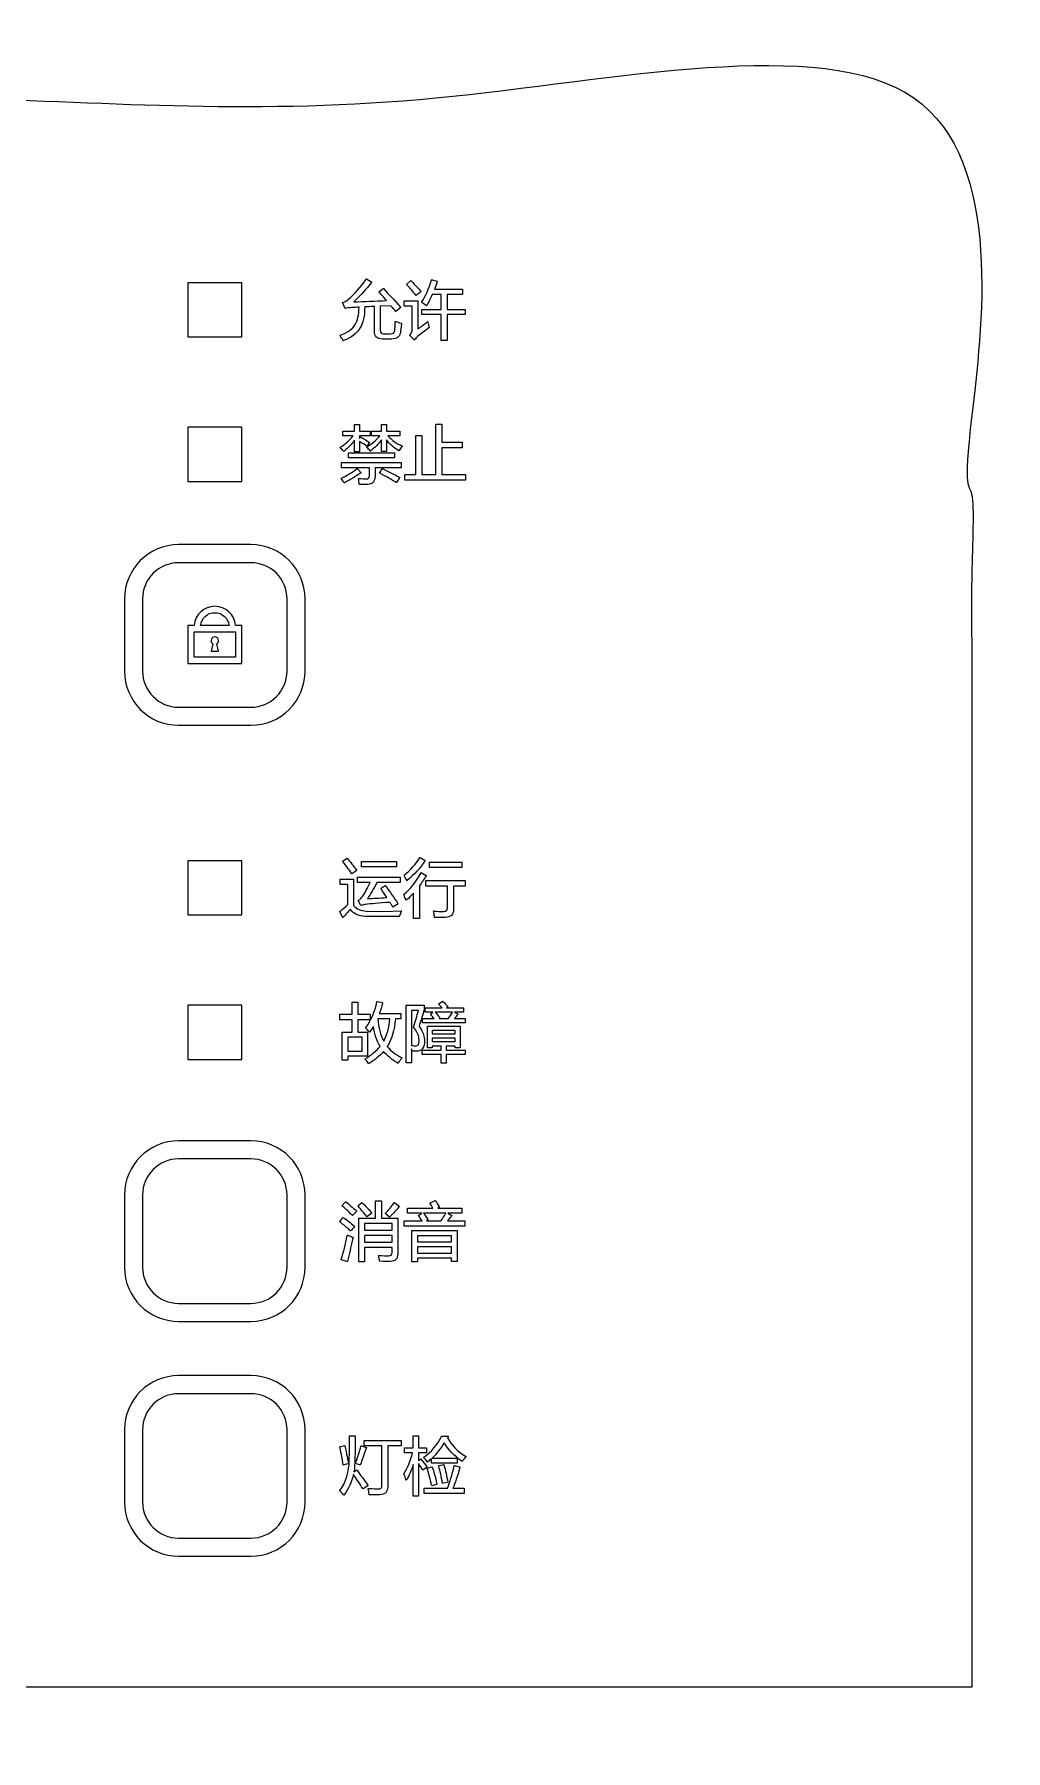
# Model space of a CAD drawing. Header units: millimetres. Extents: x 245 to 654, y -220 to 155.
# Drawn here: x 597.6 to 651.3, y -219.5 to -124.5 of the extents above; entities that cross this region are included whole.
import ezdxf

# ---------------------------------------------------------------- set-up
doc = ezdxf.new("R2010")
doc.units = ezdxf.units.MM
doc.header["$MEASUREMENT"] = 0
doc.layers.add('Default', color=7, linetype='Continuous', true_color=0x000000)
doc.layers.add('默认值', color=7, linetype='Continuous', true_color=0x000000)

msp = doc.modelspace()

# ---------------------------------------------------------------- linework, layer by layer
at = {"layer": 'Default', "color": 18, "true_color": 0x000000}
for p, q in [((609.559, -153.74, 24.917), (605.559, -153.74, 24.917)), ((603.559, -155.74, 24.917), (603.559, -159.74, 24.917)), ((611.559, -159.74, 24.917), (611.559, -155.74, 24.917)), ((606.417, -157.21), (606.059, -157.21)), ((606.059, -157.21), (606.059, -159.328)), ((608.349, -157.21), (606.771, -157.21)), ((609.059, -157.21), (608.702, -157.21)), ((609.059, -159.328), (609.059, -157.21)), ((607.453, -158.222), (607.354, -158.638)), ((607.354, -158.638), (607.766, -158.638)), ((607.766, -158.638), (607.666, -158.222)), ((606.059, -159.328), (609.059, -159.328)), ((605.559, -161.74, 24.917), (609.559, -161.74, 24.917)), ((609.559, -186.75, 24.917), (605.559, -186.75, 24.917)), ((603.559, -188.75, 24.917), (603.559, -192.75, 24.917)), ((611.559, -192.75, 24.917), (611.559, -188.75, 24.917)), ((605.559, -194.75, 24.917), (609.559, -194.75, 24.917)), ((609.559, -199.75, 24.917), (605.559, -199.75, 24.917)), ((603.559, -201.75, 24.917), (603.559, -205.75, 24.917)), ((611.559, -205.75, 24.917), (611.559, -201.75, 24.917)), ((605.559, -207.75, 24.917), (609.559, -207.75, 24.917))]:
    msp.add_line(p, q, dxfattribs=at)
at = {"layer": 'Default'}
for points in [[(606.059, -141.24), (609.059, -141.24), (609.059, -138.24), (606.059, -138.24)], [(606.059, -149.24), (609.059, -149.24), (609.059, -146.24), (606.059, -146.24)], [(606.059, -173.245), (609.059, -173.245), (609.059, -170.245), (606.059, -170.245)], [(606.059, -181.245), (609.059, -181.245), (609.059, -178.245), (606.059, -178.245)]]:
    msp.add_lwpolyline(points, close=True, dxfattribs=at)
for points in [[(609.559, -152.74), (605.559, -152.74)], [(602.559, -155.74), (602.559, -159.74)], [(612.559, -159.74), (612.559, -155.74)], [(605.559, -162.74), (609.559, -162.74)], [(609.559, -185.75), (605.559, -185.75)], [(602.559, -188.75), (602.559, -192.75)], [(612.559, -192.75), (612.559, -188.75)], [(605.559, -195.75), (609.559, -195.75)], [(609.559, -198.75), (605.559, -198.75)], [(602.559, -201.75), (602.559, -205.75)], [(612.559, -205.75), (612.559, -201.75)], [(605.559, -208.75), (609.559, -208.75)]]:
    msp.add_lwpolyline(points, dxfattribs=at)
at = {"layer": 'Default', "color": 18, "true_color": 0x000000}
msp.add_lwpolyline([(608.706, -158.976), (606.412, -158.976), (606.412, -157.563), (608.706, -157.563)], close=True, dxfattribs=at)
at = {"layer": 'Default'}
for centre, start, end in [((605.559, -155.74, 24.917), 90, 180), ((609.559, -155.74, 24.917), 0, 90), ((605.559, -159.74, 24.917), 180, 270), ((609.559, -159.74, 24.917), 270, 0), ((605.559, -188.75, 24.917), 90, 180), ((609.559, -188.75, 24.917), 0, 90), ((605.559, -192.75, 24.917), 180, 270), ((609.559, -192.75, 24.917), 270, 0), ((605.559, -201.75, 24.917), 90, 180), ((609.559, -201.75, 24.917), 0, 90), ((605.559, -205.75, 24.917), 180, 270), ((609.559, -205.75, 24.917), 270, 0)]:
    msp.add_arc(centre, 3, start, end, dxfattribs=at)
at = {"layer": 'Default', "color": 18, "true_color": 0x000000}
for centre, start, end in [((605.559, -155.74, 24.917), 90, 180), ((609.559, -155.74, 24.917), 360, 90), ((605.559, -159.74, 24.917), 180, 270), ((609.559, -159.74, 24.917), 270, 0), ((605.559, -188.75, 24.917), 90, 180), ((609.559, -188.75, 24.917), 360, 90), ((605.559, -192.75, 24.917), 180, 270), ((609.559, -192.75, 24.917), 270, 0), ((605.559, -201.75, 24.917), 90, 180), ((609.559, -201.75, 24.917), 360, 90), ((605.559, -205.75, 24.917), 180, 270), ((609.559, -205.75, 24.917), 270, 0)]:
    msp.add_arc(centre, 2, start, end, dxfattribs=at)
at = {"layer": 'Default'}
msp.add_open_spline([(649.471, -216), (649.471, -172), (649.471, -128), (449.471, -128), (249.471, -128), (249.471, -172), (249.471, -216), (449.471, -216), (649.471, -216)], degree=2, knots=[3763.753991, 3763.753991, 3763.753991, 3869.143212, 3869.143212, 4231.460077, 4231.460077, 4336.849299, 4336.849299, 4699.166164, 4699.166164, 4699.166164], dxfattribs=at)
at = {"layer": 'Default', "color": 18, "true_color": 0x000000}
for points in [[(607.56, -156.153), (606.957, -156.153), (606.463, -156.619), (606.417, -157.21)], [(606.771, -157.21), (606.816, -156.814), (607.152, -156.506), (607.56, -156.506)], [(608.702, -157.21), (608.657, -156.619), (608.162, -156.153), (607.56, -156.153)], [(607.56, -156.506), (607.968, -156.506), (608.304, -156.814), (608.349, -157.21)], [(607.56, -157.84), (607.446, -157.84), (607.354, -157.933), (607.354, -158.046)], [(607.354, -158.046), (607.354, -158.121), (607.394, -158.186), (607.453, -158.222)], [(607.766, -158.046), (607.766, -157.933), (607.673, -157.84), (607.56, -157.84)], [(607.666, -158.222), (607.726, -158.186), (607.766, -158.121), (607.766, -158.046)]]:
    msp.add_open_spline(points, degree=3, dxfattribs=at)
at = {"layer": '默认值', "color": 18, "true_color": 0x000000}
for p, q in [((615.943, -138.048, 24.917), (615.956, -138.03, 24.917)), ((615.956, -138.03, 24.917), (616.248, -138.211, 24.917)), ((616.248, -138.211, 24.917), (616.231, -138.232, 24.917)), ((616.646, -138.745, 24.917), (616.664, -138.728, 24.917)), ((616.663, -138.763, 24.917), (616.646, -138.745, 24.917)), ((616.664, -138.728, 24.917), (616.877, -138.551, 24.917)), ((616.877, -138.551, 24.917), (616.892, -138.565, 24.917)), ((618.174, -138.331, 24.917), (618.414, -138.122, 24.917)), ((618.191, -138.348, 24.917), (618.174, -138.331, 24.917)), ((618.414, -138.122, 24.917), (618.43, -138.137, 24.917)), ((618.982, -138.716, 24.917), (618.708, -138.947, 24.917)), ((618.964, -138.697, 24.917), (618.982, -138.716, 24.917)), ((619.563, -138.085, 24.917), (619.571, -138.065, 24.917)), ((619.571, -138.065, 24.917), (619.591, -138.07, 24.917)), ((619.591, -138.07, 24.917), (619.887, -138.15, 24.917)), ((619.722, -138.598, 24.917), (621.279, -138.598, 24.917)), ((619.887, -138.15, 24.917), (619.879, -138.173, 24.917)), ((621.279, -138.598, 24.917), (621.279, -138.89, 24.917)), ((614.639, -139.339, 24.917), (614.659, -139.33, 24.917)), ((614.769, -139.671, 24.917), (614.639, -139.339, 24.917)), ((614.788, -139.665, 24.917), (614.769, -139.671, 24.917)), ((616.402, -139.548, 24.917), (616.333, -139.552, 24.917)), ((616.402, -140.915, 24.917), (616.402, -139.548, 24.917)), ((617.313, -139.508, 24.917), (616.721, -139.533, 24.917)), ((616.721, -139.533, 24.917), (616.721, -140.867, 24.917)), ((617.852, -139.6, 24.917), (617.579, -139.831, 24.917)), ((617.837, -139.583, 24.917), (617.852, -139.6, 24.917)), ((618.037, -139.541, 24.917), (618.037, -139.237, 24.917)), ((618.037, -139.237, 24.917), (618.807, -139.237, 24.917)), ((618.488, -139.541, 24.917), (618.037, -139.541, 24.917)), ((618.488, -140.796, 24.917), (618.488, -139.541, 24.917)), ((618.708, -138.947, 24.917), (618.693, -138.928, 24.917)), ((618.807, -139.237, 24.917), (618.807, -140.793, 24.917)), ((619.013, -139.321, 24.917), (619.026, -139.302, 24.917)), ((619.034, -139.335, 24.917), (619.013, -139.321, 24.917)), ((619.276, -139.52, 24.917), (619.255, -139.501, 24.917)), ((619.29, -139.495, 24.917), (619.276, -139.52, 24.917)), ((620.091, -138.89, 24.917), (619.601, -138.89, 24.917)), ((620.091, -139.712, 24.917), (620.091, -138.89, 24.917)), ((621.279, -138.89, 24.917), (620.423, -138.89, 24.917)), ((620.423, -138.89, 24.917), (620.423, -139.712, 24.917)), ((617.555, -140.405, 24.917), (617.557, -140.372, 24.917)), ((617.557, -140.372, 24.917), (617.588, -140.383, 24.917)), ((617.579, -139.831, 24.917), (617.563, -139.812, 24.917)), ((617.873, -140.48, 24.917), (617.892, -140.487, 24.917)), ((617.892, -140.487, 24.917), (617.89, -140.505, 24.917)), ((619.026, -140.003, 24.917), (619.026, -139.712, 24.917)), ((619.026, -139.712, 24.917), (620.091, -139.712, 24.917)), ((620.091, -140.003, 24.917), (619.026, -140.003, 24.917)), ((619.321, -140.4, 24.917), (619.353, -140.375, 24.917)), ((619.353, -140.375, 24.917), (619.36, -140.414, 24.917)), ((620.091, -141.431, 24.917), (620.091, -140.003, 24.917)), ((620.423, -139.712, 24.917), (621.428, -139.712, 24.917)), ((621.428, -140.003, 24.917), (620.423, -140.003, 24.917)), ((620.423, -140.003, 24.917), (620.423, -141.431, 24.917)), ((621.428, -139.712, 24.917), (621.428, -140.003, 24.917)), ((614.476, -141.156, 24.917), (614.505, -141.146, 24.917)), ((614.494, -141.181, 24.917), (614.476, -141.156, 24.917)), ((614.67, -141.45, 24.917), (614.661, -141.434, 24.917)), ((614.689, -141.443, 24.917), (614.67, -141.45, 24.917)), ((617.339, -141.354, 24.917), (616.836, -141.354, 24.917)), ((616.9, -141.06, 24.917), (617.284, -141.06, 24.917)), ((618.345, -141.148, 24.917), (618.363, -141.131, 24.917)), ((618.59, -141.39, 24.917), (618.345, -141.148, 24.917)), ((618.609, -141.41, 24.917), (618.59, -141.39, 24.917)), ((618.625, -141.387, 24.917), (618.609, -141.41, 24.917)), ((619.433, -140.725, 24.917), (619.419, -140.735, 24.917)), ((619.428, -140.71, 24.917), (619.433, -140.725, 24.917)), ((620.423, -141.431, 24.917), (620.091, -141.431, 24.917)), ((615.299, -146.455, 24.917), (615.299, -146.081, 24.917)), ((615.299, -146.081, 24.917), (615.572, -146.081, 24.917)), ((615.572, -146.081, 24.917), (615.572, -146.455, 24.917)), ((616.789, -146.455, 24.917), (616.789, -146.081, 24.917)), ((616.789, -146.081, 24.917), (617.062, -146.081, 24.917)), ((617.062, -146.081, 24.917), (617.062, -146.455, 24.917)), ((614.645, -146.713, 24.917), (614.645, -146.455, 24.917)), ((614.645, -146.455, 24.917), (615.299, -146.455, 24.917)), ((615.222, -146.713, 24.917), (614.645, -146.713, 24.917)), ((615.299, -147.593, 24.917), (615.299, -146.958, 24.917)), ((615.572, -146.455, 24.917), (616.158, -146.455, 24.917)), ((616.158, -146.713, 24.917), (615.572, -146.713, 24.917)), ((615.572, -146.713, 24.917), (615.572, -146.86, 24.917)), ((615.572, -146.86, 24.917), (615.624, -146.783, 24.917)), ((615.572, -147.032, 24.917), (615.572, -147.593, 24.917)), ((615.624, -146.783, 24.917), (615.643, -146.793, 24.917)), ((615.978, -147.297, 24.917), (615.957, -147.28, 24.917)), ((616.113, -147.096, 24.917), (615.978, -147.297, 24.917)), ((616.107, -147.065, 24.917), (616.125, -147.077, 24.917)), ((616.125, -147.077, 24.917), (616.113, -147.096, 24.917)), ((616.158, -146.455, 24.917), (616.158, -146.713, 24.917)), ((616.239, -146.713, 24.917), (616.239, -146.455, 24.917)), ((616.239, -146.455, 24.917), (616.789, -146.455, 24.917)), ((616.705, -146.713, 24.917), (616.239, -146.713, 24.917)), ((616.789, -147.589, 24.917), (616.789, -146.937, 24.917)), ((617.062, -146.455, 24.917), (617.797, -146.455, 24.917)), ((617.062, -146.937, 24.917), (617.062, -147.589, 24.917)), ((617.797, -146.713, 24.917), (617.136, -146.713, 24.917)), ((617.797, -146.455, 24.917), (617.797, -146.713, 24.917)), ((617.922, -147.267, 24.917), (617.951, -147.28, 24.917)), ((617.951, -147.28, 24.917), (617.931, -147.303, 24.917)), ((614.476, -147.363, 24.917), (614.504, -147.346, 24.917)), ((614.501, -147.385, 24.917), (614.476, -147.363, 24.917)), ((614.573, -148.477, 24.917), (614.573, -148.194, 24.917)), ((614.573, -148.194, 24.917), (617.881, -148.194, 24.917)), ((614.7, -147.575, 24.917), (614.686, -147.558, 24.917)), ((614.718, -147.561, 24.917), (614.7, -147.575, 24.917)), ((615.572, -147.593, 24.917), (615.299, -147.593, 24.917)), ((615.959, -147.336, 24.917), (615.986, -147.319, 24.917)), ((615.981, -147.357, 24.917), (615.959, -147.336, 24.917)), ((616.176, -147.558, 24.917), (616.16, -147.541, 24.917)), ((616.195, -147.544, 24.917), (616.176, -147.558, 24.917)), ((617.062, -147.589, 24.917), (616.789, -147.589, 24.917)), ((617.753, -147.542, 24.917), (617.735, -147.531, 24.917)), ((617.768, -147.525, 24.917), (617.753, -147.542, 24.917)), ((617.881, -148.194, 24.917), (617.881, -148.477, 24.917)), ((614.551, -149.07, 24.917), (614.576, -149.057, 24.917)), ((614.567, -149.092, 24.917), (614.551, -149.07, 24.917)), ((616.119, -148.477, 24.917), (614.573, -148.477, 24.917)), ((615.434, -148.532, 24.917), (615.453, -148.52, 24.917)), ((615.453, -148.52, 24.917), (615.467, -148.537, 24.917)), ((615.467, -148.537, 24.917), (615.656, -148.759, 24.917)), ((615.521, -149.1, 24.917), (615.514, -149.068, 24.917)), ((615.514, -149.068, 24.917), (615.547, -149.071, 24.917)), ((615.656, -148.759, 24.917), (615.634, -148.774, 24.917)), ((616.119, -148.93, 24.917), (616.119, -148.477, 24.917)), ((617.881, -148.477, 24.917), (616.432, -148.477, 24.917)), ((616.432, -148.477, 24.917), (616.432, -148.963, 24.917)), ((616.682, -148.776, 24.917), (616.839, -148.532, 24.917)), ((616.705, -148.788, 24.917), (616.682, -148.776, 24.917)), ((616.839, -148.532, 24.917), (616.859, -148.54, 24.917)), ((617.783, -149.037, 24.917), (617.617, -149.307, 24.917)), ((617.774, -149.004, 24.917), (617.796, -149.015, 24.917)), ((617.796, -149.015, 24.917), (617.783, -149.037, 24.917)), ((614.718, -149.323, 24.917), (614.707, -149.304, 24.917)), ((614.738, -149.312, 24.917), (614.718, -149.323, 24.917)), ((615.561, -149.398, 24.917), (615.56, -149.378, 24.917)), ((615.583, -149.4, 24.917), (615.561, -149.398, 24.917)), ((617.617, -149.307, 24.917), (617.596, -149.294, 24.917)), ((614.637, -170.268, 24.917), (614.883, -170.092, 24.917)), ((614.883, -170.092, 24.917), (614.895, -170.108, 24.917)), ((618.908, -170.075, 24.917), (618.921, -170.054, 24.917)), ((618.921, -170.054, 24.917), (619.204, -170.227, 24.917)), ((614.653, -170.287, 24.917), (614.637, -170.268, 24.917)), ((615.148, -170.967, 24.917), (615.134, -170.947, 24.917)), ((615.426, -170.777, 24.917), (615.148, -170.967, 24.917)), ((615.412, -170.757, 24.917), (615.426, -170.777, 24.917)), ((618.033, -171.046, 24.917), (618.049, -171.033, 24.917)), ((618.043, -171.063, 24.917), (618.033, -171.046, 24.917)), ((618.979, -170.906, 24.917), (618.99, -170.884, 24.917)), ((618.99, -170.884, 24.917), (619.268, -171.054, 24.917)), ((619.204, -170.227, 24.917), (619.191, -170.248, 24.917)), ((619.268, -171.054, 24.917), (619.256, -171.074, 24.917)), ((614.498, -171.552, 24.917), (614.498, -171.255, 24.917)), ((614.498, -171.255, 24.917), (615.247, -171.255, 24.917)), ((614.931, -171.552, 24.917), (614.498, -171.552, 24.917)), ((614.931, -172.669, 24.917), (614.931, -171.552, 24.917)), ((615.247, -171.255, 24.917), (615.247, -172.718, 24.917)), ((615.462, -171.454, 24.917), (615.462, -171.149, 24.917)), ((615.462, -171.149, 24.917), (617.823, -171.149, 24.917)), ((616.168, -171.454, 24.917), (615.462, -171.454, 24.917)), ((617.823, -171.454, 24.917), (616.539, -171.454, 24.917)), ((616.749, -171.781, 24.917), (616.771, -171.767, 24.917)), ((616.763, -171.802, 24.917), (616.749, -171.781, 24.917)), ((616.771, -171.767, 24.917), (617.001, -171.621, 24.917)), ((617.001, -171.621, 24.917), (617.013, -171.638, 24.917)), ((617.823, -171.149, 24.917), (617.823, -171.454, 24.917)), ((618.189, -171.349, 24.917), (618.176, -171.322, 24.917)), ((618.214, -171.33, 24.917), (618.189, -171.349, 24.917)), ((618.89, -171.632, 24.917), (618.89, -173.436, 24.917)), ((619.246, -171.643, 24.917), (619.246, -171.341, 24.917)), ((619.246, -171.341, 24.917), (621.429, -171.341, 24.917)), ((620.44, -171.643, 24.917), (619.246, -171.643, 24.917)), ((620.44, -172.848, 24.917), (620.44, -171.643, 24.917)), ((621.429, -171.643, 24.917), (620.775, -171.643, 24.917)), ((620.775, -171.643, 24.917), (620.775, -172.939, 24.917)), ((621.429, -171.341, 24.917), (621.429, -171.643, 24.917)), ((615.503, -172.446, 24.917), (615.521, -172.433, 24.917)), ((615.648, -172.724, 24.917), (615.503, -172.446, 24.917)), ((615.668, -172.718, 24.917), (615.648, -172.724, 24.917)), ((617.42, -172.814, 24.917), (617.408, -172.793, 24.917)), ((617.703, -172.622, 24.917), (617.42, -172.814, 24.917)), ((617.691, -172.601, 24.917), (617.703, -172.622, 24.917)), ((618.019, -172.116, 24.917), (618.033, -172.103, 24.917)), ((618.027, -172.133, 24.917), (618.019, -172.116, 24.917)), ((618.154, -172.436, 24.917), (618.143, -172.403, 24.917)), ((618.179, -172.413, 24.917), (618.154, -172.436, 24.917)), ((618.564, -173.436, 24.917), (618.564, -172.034, 24.917)), ((614.476, -173.06, 24.917), (614.487, -173.049, 24.917)), ((614.645, -173.395, 24.917), (614.476, -173.06, 24.917)), ((614.669, -173.367, 24.917), (614.645, -173.395, 24.917)), ((616.746, -173.334, 24.917), (615.88, -173.324, 24.917)), ((615.938, -173.027, 24.917), (616.927, -173.046, 24.917)), ((617.753, -173.327, 24.917), (616.746, -173.334, 24.917)), ((616.927, -173.046, 24.917), (617.898, -173.008, 24.917)), ((617.771, -173.327, 24.917), (617.753, -173.327, 24.917)), ((617.793, -173.266, 24.917), (617.771, -173.327, 24.917)), ((617.898, -173.008, 24.917), (617.882, -173.043, 24.917)), ((618.89, -173.436, 24.917), (618.564, -173.436, 24.917)), ((619.696, -173.159, 24.917), (619.674, -173.024, 24.917)), ((619.674, -173.024, 24.917), (619.705, -173.027, 24.917)), ((619.732, -173.378, 24.917), (619.729, -173.357, 24.917)), ((619.751, -173.378, 24.917), (619.732, -173.378, 24.917)), ((616.529, -178.058, 24.917), (616.534, -178.036, 24.917)), ((616.534, -178.036, 24.917), (616.554, -178.039, 24.917)), ((616.554, -178.039, 24.917), (616.851, -178.088, 24.917)), ((616.851, -178.088, 24.917), (616.845, -178.112, 24.917)), ((618.159, -181.423, 24.917), (618.159, -178.245, 24.917)), ((618.159, -178.245, 24.917), (619.147, -178.245, 24.917)), ((618.83, -178.528, 24.917), (618.453, -178.528, 24.917)), ((618.453, -178.528, 24.917), (618.453, -180.466, 24.917)), ((619.147, -178.505, 24.917), (619.122, -178.594, 24.917)), ((619.147, -178.245, 24.917), (619.147, -178.505, 24.917)), ((619.208, -178.633, 24.917), (619.208, -178.384, 24.917)), ((619.208, -178.384, 24.917), (620.143, -178.384, 24.917)), ((619.633, -178.633, 24.917), (619.208, -178.633, 24.917)), ((619.496, -178.731, 24.917), (619.633, -178.633, 24.917)), ((620.72, -178.633, 24.917), (619.768, -178.633, 24.917)), ((619.941, -178.179, 24.917), (620.162, -178.013, 24.917)), ((619.961, -178.198, 24.917), (619.941, -178.179, 24.917)), ((620.162, -178.013, 24.917), (620.178, -178.027, 24.917)), ((620.47, -178.322, 24.917), (620.39, -178.384, 24.917)), ((620.39, -178.384, 24.917), (621.324, -178.384, 24.917)), ((620.451, -178.303, 24.917), (620.47, -178.322, 24.917)), ((621.324, -178.633, 24.917), (620.824, -178.633, 24.917)), ((620.824, -178.633, 24.917), (621.027, -178.742, 24.917)), ((621.324, -178.384, 24.917), (621.324, -178.633, 24.917)), ((615.916, -179.496, 24.917), (615.927, -179.48, 24.917)), ((615.931, -179.51, 24.917), (615.916, -179.496, 24.917)), ((617.251, -178.988, 24.917), (616.581, -178.988, 24.917)), ((616.669, -178.704, 24.917), (617.857, -178.704, 24.917)), ((617.857, -178.988, 24.917), (617.562, -178.988, 24.917)), ((617.857, -178.704, 24.917), (617.857, -178.988, 24.917)), ((618.564, -179.466, 24.917), (618.567, -179.454, 24.917)), ((618.572, -179.476, 24.917), (618.564, -179.466, 24.917)), ((619.067, -179.224, 24.917), (619.067, -178.974, 24.917)), ((619.067, -178.974, 24.917), (619.696, -178.974, 24.917)), ((621.415, -179.224, 24.917), (619.067, -179.224, 24.917)), ((619.513, -178.75, 24.917), (619.496, -178.731, 24.917)), ((620.029, -178.935, 24.917), (619.974, -178.974, 24.917)), ((619.974, -178.974, 24.917), (620.486, -178.974, 24.917)), ((620.015, -178.916, 24.917), (620.029, -178.935, 24.917)), ((620.824, -178.974, 24.917), (621.415, -178.974, 24.917)), ((621.027, -178.742, 24.917), (621.008, -178.764, 24.917)), ((621.415, -178.974, 24.917), (621.415, -179.224, 24.917)), ((616.119, -179.75, 24.917), (616.099, -179.724, 24.917)), ((616.138, -179.724, 24.917), (616.119, -179.75, 24.917)), ((615.86, -181.229, 24.917), (615.887, -181.213, 24.917)), ((615.882, -181.25, 24.917), (615.86, -181.229, 24.917)), ((616.083, -181.477, 24.917), (616.07, -181.46, 24.917)), ((616.1, -181.466, 24.917), (616.083, -181.477, 24.917)), ((617.705, -181.457, 24.917), (617.684, -181.444, 24.917)), ((617.717, -181.438, 24.917), (617.705, -181.457, 24.917)), ((617.898, -181.133, 24.917), (617.923, -181.146, 24.917)), ((617.923, -181.146, 24.917), (617.906, -181.169, 24.917)), ((618.453, -181.423, 24.917), (618.159, -181.423, 24.917)), ((618.453, -180.656, 24.917), (618.453, -181.423, 24.917)), ((618.481, -180.785, 24.917), (618.478, -180.767, 24.917)), ((618.5, -180.788, 24.917), (618.481, -180.785, 24.917)), ((616.454, -190.035, 24.917), (616.454, -189.08, 24.917)), ((616.454, -189.08, 24.917), (616.782, -189.08, 24.917)), ((616.782, -189.08, 24.917), (616.782, -190.035, 24.917)), ((619.496, -189.186, 24.917), (619.768, -189.057, 24.917)), ((619.768, -189.057, 24.917), (619.78, -189.073, 24.917)), ((614.491, -190.208, 24.917), (614.674, -189.996, 24.917)), ((614.601, -189.342, 24.917), (614.804, -189.122, 24.917)), ((614.62, -189.358, 24.917), (614.601, -189.342, 24.917)), ((614.674, -189.996, 24.917), (614.692, -190.008, 24.917)), ((614.804, -189.122, 24.917), (614.821, -189.136, 24.917)), ((615.187, -189.891, 24.917), (615.17, -189.873, 24.917)), ((615.205, -189.872, 24.917), (615.187, -189.891, 24.917)), ((615.403, -189.63, 24.917), (615.422, -189.645, 24.917)), ((615.422, -189.645, 24.917), (615.404, -189.663, 24.917)), ((615.472, -189.35, 24.917), (615.701, -189.168, 24.917)), ((615.489, -189.369, 24.917), (615.472, -189.35, 24.917)), ((615.53, -192.443, 24.917), (615.53, -190.035, 24.917)), ((615.53, -190.035, 24.917), (616.454, -190.035, 24.917)), ((615.701, -189.168, 24.917), (615.715, -189.18, 24.917)), ((615.984, -189.957, 24.917), (615.97, -189.938, 24.917)), ((616.253, -189.751, 24.917), (615.984, -189.957, 24.917)), ((616.235, -189.732, 24.917), (616.253, -189.751, 24.917)), ((616.782, -190.035, 24.917), (617.687, -190.035, 24.917)), ((616.994, -189.773, 24.917), (617.012, -189.755, 24.917)), ((617.23, -189.98, 24.917), (616.994, -189.773, 24.917)), ((617.246, -189.964, 24.917), (617.23, -189.98, 24.917)), ((617.493, -189.184, 24.917), (617.507, -189.165, 24.917)), ((617.507, -189.165, 24.917), (617.524, -189.179, 24.917)), ((617.524, -189.179, 24.917), (617.786, -189.38, 24.917)), ((617.687, -190.035, 24.917), (617.687, -192.01, 24.917)), ((617.786, -189.38, 24.917), (617.772, -189.399, 24.917)), ((618.225, -189.761, 24.917), (618.225, -189.471, 24.917)), ((618.225, -189.471, 24.917), (619.632, -189.471, 24.917)), ((619.018, -189.761, 24.917), (618.225, -189.761, 24.917)), ((618.829, -189.884, 24.917), (619.018, -189.761, 24.917)), ((618.845, -189.904, 24.917), (618.829, -189.884, 24.917)), ((620.346, -189.761, 24.917), (619.114, -189.761, 24.917)), ((619.472, -189.197, 24.917), (619.496, -189.186, 24.917)), ((619.486, -189.221, 24.917), (619.472, -189.197, 24.917)), ((620.003, -189.424, 24.917), (619.906, -189.471, 24.917)), ((619.906, -189.471, 24.917), (621.238, -189.471, 24.917)), ((619.989, -189.402, 24.917), (620.003, -189.424, 24.917)), ((621.238, -189.761, 24.917), (620.457, -189.761, 24.917)), ((620.457, -189.761, 24.917), (620.679, -189.893, 24.917)), ((620.679, -189.893, 24.917), (620.663, -189.914, 24.917)), ((621.238, -189.471, 24.917), (621.238, -189.761, 24.917)), ((614.476, -190.227, 24.917), (614.491, -190.208, 24.917)), ((614.496, -190.243, 24.917), (614.476, -190.227, 24.917)), ((614.895, -191, 24.917), (614.9, -190.972, 24.917)), ((614.9, -190.972, 24.917), (614.927, -190.981, 24.917)), ((615.079, -190.741, 24.917), (615.062, -190.725, 24.917)), ((615.095, -190.722, 24.917), (615.079, -190.741, 24.917)), ((615.29, -190.469, 24.917), (615.307, -190.485, 24.917)), ((615.307, -190.485, 24.917), (615.291, -190.503, 24.917)), ((618.053, -190.467, 24.917), (618.053, -190.176, 24.917)), ((618.053, -190.176, 24.917), (619.032, -190.176, 24.917)), ((621.4, -190.467, 24.917), (618.053, -190.467, 24.917)), ((619.373, -190.123, 24.917), (619.288, -190.176, 24.917)), ((619.288, -190.176, 24.917), (620.083, -190.176, 24.917)), ((619.361, -190.104, 24.917), (619.373, -190.123, 24.917)), ((620.443, -190.176, 24.917), (621.4, -190.176, 24.917)), ((621.4, -190.176, 24.917), (621.4, -190.467, 24.917)), ((615.222, -191.09, 24.917), (615.191, -191.217, 24.917)), ((615.202, -191.083, 24.917), (615.222, -191.09, 24.917)), ((617.375, -191.655, 24.917), (615.843, -191.655, 24.917)), ((615.843, -191.655, 24.917), (615.843, -192.443, 24.917)), ((617.375, -191.952, 24.917), (617.375, -191.655, 24.917)), ((614.557, -192.337, 24.917), (614.564, -192.314, 24.917)), ((614.878, -192.43, 24.917), (614.557, -192.337, 24.917)), ((614.9, -192.438, 24.917), (614.878, -192.43, 24.917)), ((614.906, -192.414, 24.917), (614.9, -192.438, 24.917)), ((615.843, -192.443, 24.917), (615.53, -192.443, 24.917)), ((616.644, -192.204, 24.917), (616.622, -192.092, 24.917)), ((616.622, -192.092, 24.917), (616.653, -192.094, 24.917)), ((616.68, -192.417, 24.917), (616.677, -192.399, 24.917)), ((616.701, -192.419, 24.917), (616.68, -192.417, 24.917)), ((615.022, -202.104, 24.917), (615.022, -202.081, 24.917)), ((615.022, -202.081, 24.917), (615.335, -202.081, 24.917)), ((615.335, -202.081, 24.917), (615.335, -202.104, 24.917)), ((615.825, -202.638, 24.917), (615.825, -202.334, 24.917)), ((615.825, -202.334, 24.917), (617.876, -202.334, 24.917)), ((617.876, -202.334, 24.917), (617.876, -202.638, 24.917)), ((618.549, -202.756, 24.917), (618.549, -202.077, 24.917)), ((618.549, -202.077, 24.917), (618.83, -202.077, 24.917)), ((618.83, -202.077, 24.917), (618.83, -202.756, 24.917)), ((620.115, -202.117, 24.917), (620.123, -202.104, 24.917)), ((620.123, -202.104, 24.917), (620.502, -202.104, 24.917)), ((620.502, -202.104, 24.917), (620.444, -202.197, 24.917)), ((614.48, -202.692, 24.917), (614.757, -202.623, 24.917)), ((614.485, -202.714, 24.917), (614.48, -202.692, 24.917)), ((614.757, -202.623, 24.917), (614.762, -202.646, 24.917)), ((615.654, -202.656, 24.917), (615.66, -202.631, 24.917)), ((615.66, -202.631, 24.917), (615.684, -202.638, 24.917)), ((615.684, -202.638, 24.917), (615.953, -202.728, 24.917)), ((616.811, -202.638, 24.917), (615.825, -202.638, 24.917)), ((615.953, -202.728, 24.917), (615.882, -202.934, 24.917)), ((616.811, -204.821, 24.917), (616.811, -202.638, 24.917)), ((617.876, -202.638, 24.917), (617.133, -202.638, 24.917)), ((617.133, -202.638, 24.917), (617.133, -204.9, 24.917)), ((618.063, -203.026, 24.917), (618.063, -202.756, 24.917)), ((618.063, -202.756, 24.917), (618.549, -202.756, 24.917)), ((618.509, -203.026, 24.917), (618.063, -203.026, 24.917)), ((618.83, -202.756, 24.917), (619.282, -202.756, 24.917)), ((619.282, -203.026, 24.917), (618.83, -203.026, 24.917)), ((618.83, -203.026, 24.917), (618.83, -203.455, 24.917)), ((618.83, -203.455, 24.917), (618.959, -203.361, 24.917)), ((618.959, -203.361, 24.917), (618.973, -203.378, 24.917)), ((619.114, -203.29, 24.917), (619.138, -203.273, 24.917)), ((619.135, -203.309, 24.917), (619.114, -203.29, 24.917)), ((619.282, -202.756, 24.917), (619.282, -203.026, 24.917)), ((619.551, -203.6, 24.917), (619.551, -203.353, 24.917)), ((619.589, -203.317, 24.917), (620.983, -203.317, 24.917)), ((620.983, -203.317, 24.917), (620.983, -203.6, 24.917)), ((621.446, -203.215, 24.917), (621.471, -203.229, 24.917)), ((621.471, -203.229, 24.917), (621.451, -203.251, 24.917)), ((614.666, -203.701, 24.917), (614.663, -203.674, 24.917)), ((614.961, -203.621, 24.917), (614.666, -203.701, 24.917)), ((614.958, -203.599, 24.917), (614.961, -203.621, 24.917)), ((615.263, -204.073, 24.917), (615.418, -203.962, 24.917)), ((615.349, -203.61, 24.917), (615.357, -203.584, 24.917)), ((615.373, -203.616, 24.917), (615.349, -203.61, 24.917)), ((615.418, -203.962, 24.917), (615.431, -203.98, 24.917)), ((615.615, -203.702, 24.917), (615.591, -203.693, 24.917)), ((615.621, -203.679, 24.917), (615.615, -203.702, 24.917)), ((618.027, -204.2, 24.917), (618.033, -204.189, 24.917)), ((618.032, -204.211, 24.917), (618.027, -204.2, 24.917)), ((618.549, -205.423, 24.917), (618.549, -203.677, 24.917)), ((618.83, -203.614, 24.917), (618.83, -205.423, 24.917)), ((619.084, -203.993, 24.917), (619.07, -203.969, 24.917)), ((619.309, -203.818, 24.917), (619.084, -203.993, 24.917)), ((619.296, -203.799, 24.917), (619.309, -203.818, 24.917)), ((619.312, -203.878, 24.917), (619.59, -203.796, 24.917)), ((619.318, -203.9, 24.917), (619.312, -203.878, 24.917)), ((619.342, -203.539, 24.917), (619.326, -203.52, 24.917)), ((619.359, -203.525, 24.917), (619.342, -203.539, 24.917)), ((620.983, -203.6, 24.917), (619.551, -203.6, 24.917)), ((619.59, -203.796, 24.917), (619.598, -203.818, 24.917)), ((619.953, -203.741, 24.917), (619.977, -203.735, 24.917)), ((619.96, -203.765, 24.917), (619.953, -203.741, 24.917)), ((619.977, -203.735, 24.917), (620.236, -203.674, 24.917)), ((620.236, -203.674, 24.917), (620.242, -203.696, 24.917)), ((620.816, -203.749, 24.917), (620.822, -203.726, 24.917)), ((620.822, -203.726, 24.917), (620.846, -203.732, 24.917)), ((620.846, -203.732, 24.917), (621.141, -203.817, 24.917)), ((621.141, -203.817, 24.917), (621.135, -203.84, 24.917)), ((621.251, -203.498, 24.917), (621.234, -203.485, 24.917)), ((621.265, -203.479, 24.917), (621.251, -203.498, 24.917)), ((614.476, -205.126, 24.917), (614.49, -205.109, 24.917)), ((614.493, -205.14, 24.917), (614.476, -205.126, 24.917)), ((615.769, -205.024, 24.917), (615.755, -205.003, 24.917)), ((616.025, -204.852, 24.917), (615.769, -205.024, 24.917)), ((616.045, -204.838, 24.917), (616.025, -204.852, 24.917)), ((616.031, -204.819, 24.917), (616.045, -204.838, 24.917)), ((616.056, -205.027, 24.917), (616.048, -204.995, 24.917)), ((616.048, -204.995, 24.917), (616.08, -204.997, 24.917)), ((618.153, -204.555, 24.917), (618.137, -204.505, 24.917)), ((618.179, -204.51, 24.917), (618.153, -204.555, 24.917)), ((619.153, -205.275, 24.917), (619.153, -204.987, 24.917)), ((619.153, -204.987, 24.917), (620.445, -204.987, 24.917)), ((621.372, -205.275, 24.917), (619.153, -205.275, 24.917)), ((619.57, -204.846, 24.917), (619.564, -204.821, 24.917)), ((619.864, -204.758, 24.917), (619.57, -204.846, 24.917)), ((619.859, -204.736, 24.917), (619.864, -204.758, 24.917)), ((620.167, -204.727, 24.917), (620.162, -204.701, 24.917)), ((620.464, -204.651, 24.917), (620.167, -204.727, 24.917)), ((620.461, -204.629, 24.917), (620.464, -204.651, 24.917)), ((620.747, -204.987, 24.917), (621.372, -204.987, 24.917)), ((621.372, -204.987, 24.917), (621.372, -205.275, 24.917)), ((614.711, -205.365, 24.917), (614.694, -205.344, 24.917)), ((614.729, -205.343, 24.917), (614.711, -205.365, 24.917)), ((616.11, -205.346, 24.917), (616.108, -205.325, 24.917)), ((616.132, -205.346, 24.917), (616.11, -205.346, 24.917)), ((618.83, -205.423, 24.917), (618.549, -205.423, 24.917))]:
    msp.add_line(p, q, dxfattribs=at)
for points in [[(621.443, -149.176), (618.09, -149.176), (618.09, -148.852), (618.686, -148.852), (618.686, -146.701), (619.017, -146.701), (619.017, -148.852), (619.796, -148.852), (619.796, -146.074), (620.133, -146.074), (620.133, -147.066), (621.263, -147.066), (621.263, -147.383), (620.133, -147.383), (620.133, -148.852), (621.443, -148.852)], [(617.516, -147.935), (614.956, -147.935), (614.956, -147.651), (617.516, -147.651)], [(617.626, -170.584), (615.69, -170.584), (615.69, -170.279), (617.626, -170.279)], [(621.242, -170.623), (619.443, -170.623), (619.443, -170.323), (621.242, -170.323)], [(614.92, -181.29), (614.62, -181.29), (614.62, -179.727), (615.17, -179.727), (615.17, -179.042), (614.476, -179.042), (614.476, -178.745), (615.17, -178.745), (615.17, -178.066), (615.48, -178.066), (615.48, -178.745), (616.155, -178.745), (616.155, -179.042), (615.48, -179.042), (615.48, -179.727), (616.017, -179.727), (616.017, -181.067), (614.92, -181.067)], [(620.378, -181.446), (620.088, -181.446), (620.088, -180.973), (619.045, -180.973), (619.045, -180.723), (620.088, -180.723), (620.088, -180.5), (619.601, -180.5), (619.601, -180.602), (619.328, -180.602), (619.328, -179.397), (621.148, -179.397), (621.148, -180.602), (620.871, -180.602), (620.871, -180.5), (620.378, -180.5), (620.378, -180.723), (621.424, -180.723), (621.424, -180.973), (620.378, -180.973)], [(614.92, -180.784), (615.712, -180.784), (615.712, -180.019), (614.92, -180.019)], [(619.601, -179.829), (620.873, -179.829), (620.873, -179.641), (619.601, -179.641)], [(619.601, -180.257), (620.873, -180.257), (620.873, -180.063), (619.601, -180.063)], [(615.843, -190.703), (617.375, -190.703), (617.375, -190.335), (615.843, -190.335)], [(615.843, -191.365), (617.375, -191.365), (617.375, -190.994), (615.843, -190.994)], [(618.774, -192.442), (618.473, -192.442), (618.473, -190.72), (620.971, -190.72), (620.971, -192.436), (620.671, -192.436), (620.671, -192.25), (618.774, -192.25)], [(618.774, -191.338), (620.671, -191.338), (620.671, -191.008), (618.774, -191.008)], [(618.774, -191.963), (620.671, -191.963), (620.671, -191.619), (618.774, -191.619)]]:
    msp.add_lwpolyline(points, close=True, dxfattribs=at)
for points in [[(614.936, -139.168, 24.917), (615.29, -138.86, 24.917), (615.629, -138.483, 24.917), (615.943, -138.048, 24.917)], [(616.231, -138.232, 24.917), (615.971, -138.562, 24.917), (615.645, -138.918, 24.917), (615.257, -139.292, 24.917)], [(616.892, -138.565, 24.917), (617.21, -138.887, 24.917), (617.529, -139.228, 24.917), (617.837, -139.583, 24.917)], [(618.693, -138.928, 24.917), (618.554, -138.745, 24.917), (618.391, -138.557, 24.917), (618.191, -138.348, 24.917)], [(618.43, -138.137, 24.917), (618.666, -138.376, 24.917), (618.85, -138.571, 24.917), (618.964, -138.697, 24.917)], [(619.026, -139.302, 24.917), (619.235, -138.972, 24.917), (619.409, -138.574, 24.917), (619.563, -138.085, 24.917)], [(619.879, -138.173, 24.917), (619.821, -138.34, 24.917), (619.772, -138.477, 24.917), (619.722, -138.598, 24.917)], [(614.659, -139.33, 24.917), (614.768, -139.288, 24.917), (614.859, -139.233, 24.917), (614.936, -139.168, 24.917)], [(615.134, -139.611, 24.917), (615.015, -139.619, 24.917), (614.9, -139.636, 24.917), (614.788, -139.665, 24.917)], [(615.55, -139.591, 24.917), (615.412, -139.597, 24.917), (615.272, -139.605, 24.917), (615.134, -139.611, 24.917)], [(615.257, -139.292, 24.917), (615.833, -139.275, 24.917), (616.444, -139.251, 24.917), (617.075, -139.223, 24.917)], [(615.327, -140.553, 24.917), (615.461, -140.339, 24.917), (615.536, -140.015, 24.917), (615.55, -139.591, 24.917)], [(615.865, -139.574, 24.917), (615.85, -140.094, 24.917), (615.772, -140.461, 24.917), (615.626, -140.7, 24.917)], [(616.333, -139.552, 24.917), (616.176, -139.559, 24.917), (616.02, -139.567, 24.917), (615.865, -139.574, 24.917)], [(617.075, -139.223, 24.917), (616.922, -139.047, 24.917), (616.79, -138.899, 24.917), (616.663, -138.763, 24.917)], [(617.563, -139.812, 24.917), (617.48, -139.707, 24.917), (617.397, -139.607, 24.917), (617.313, -139.508, 24.917)], [(619.255, -139.501, 24.917), (619.199, -139.451, 24.917), (619.126, -139.396, 24.917), (619.034, -139.335, 24.917)], [(619.601, -138.89, 24.917), (619.499, -139.119, 24.917), (619.395, -139.316, 24.917), (619.29, -139.495, 24.917)], [(614.505, -141.146, 24.917), (614.909, -140.999, 24.917), (615.186, -140.799, 24.917), (615.327, -140.553, 24.917)], [(617.519, -140.901, 24.917), (617.533, -140.782, 24.917), (617.546, -140.614, 24.917), (617.555, -140.405, 24.917)], [(617.588, -140.383, 24.917), (617.659, -140.411, 24.917), (617.749, -140.443, 24.917), (617.873, -140.48, 24.917)], [(617.89, -140.505, 24.917), (617.871, -140.714, 24.917), (617.854, -140.883, 24.917), (617.835, -141.003, 24.917)], [(618.807, -140.793, 24.917), (618.98, -140.675, 24.917), (619.153, -140.543, 24.917), (619.321, -140.4, 24.917)], [(619.36, -140.414, 24.917), (619.386, -140.526, 24.917), (619.406, -140.625, 24.917), (619.428, -140.71, 24.917)], [(614.661, -141.434, 24.917), (614.609, -141.348, 24.917), (614.554, -141.266, 24.917), (614.494, -141.181, 24.917)], [(615.626, -140.7, 24.917), (615.433, -141.049, 24.917), (615.118, -141.299, 24.917), (614.689, -141.443, 24.917)], [(616.836, -141.354, 24.917), (616.547, -141.354, 24.917), (616.402, -141.206, 24.917), (616.402, -140.915, 24.917)], [(616.721, -140.867, 24.917), (616.721, -140.999, 24.917), (616.778, -141.06, 24.917), (616.9, -141.06, 24.917)], [(617.284, -141.06, 24.917), (617.425, -141.06, 24.917), (617.502, -141.008, 24.917), (617.519, -140.901, 24.917)], [(617.835, -141.003, 24.917), (617.793, -141.236, 24.917), (617.626, -141.354, 24.917), (617.339, -141.354, 24.917)], [(618.363, -141.131, 24.917), (618.447, -141.051, 24.917), (618.488, -140.941, 24.917), (618.488, -140.796, 24.917)], [(618.809, -141.194, 24.917), (618.738, -141.253, 24.917), (618.677, -141.319, 24.917), (618.625, -141.387, 24.917)], [(619.419, -140.735, 24.917), (619.186, -140.898, 24.917), (618.986, -141.049, 24.917), (618.809, -141.194, 24.917)], [(614.504, -147.346, 24.917), (614.774, -147.181, 24.917), (615.018, -146.967, 24.917), (615.222, -146.713, 24.917)], [(615.299, -146.958, 24.917), (615.139, -147.181, 24.917), (614.944, -147.382, 24.917), (614.718, -147.561, 24.917)], [(615.957, -147.28, 24.917), (615.861, -147.203, 24.917), (615.731, -147.118, 24.917), (615.572, -147.032, 24.917)], [(615.643, -146.793, 24.917), (615.847, -146.898, 24.917), (616, -146.986, 24.917), (616.107, -147.065, 24.917)], [(615.986, -147.319, 24.917), (616.261, -147.151, 24.917), (616.501, -146.948, 24.917), (616.705, -146.713, 24.917)], [(616.789, -146.937, 24.917), (616.616, -147.164, 24.917), (616.416, -147.366, 24.917), (616.195, -147.544, 24.917)], [(617.735, -147.531, 24.917), (617.48, -147.38, 24.917), (617.254, -147.181, 24.917), (617.062, -146.937, 24.917)], [(617.136, -146.713, 24.917), (617.368, -146.964, 24.917), (617.632, -147.151, 24.917), (617.922, -147.267, 24.917)], [(617.931, -147.303, 24.917), (617.865, -147.388, 24.917), (617.812, -147.461, 24.917), (617.768, -147.525, 24.917)], [(614.686, -147.558, 24.917), (614.637, -147.505, 24.917), (614.576, -147.448, 24.917), (614.501, -147.385, 24.917)], [(616.16, -147.541, 24.917), (616.11, -147.483, 24.917), (616.052, -147.421, 24.917), (615.981, -147.357, 24.917)], [(614.707, -149.304, 24.917), (614.669, -149.238, 24.917), (614.623, -149.172, 24.917), (614.567, -149.092, 24.917)], [(614.576, -149.057, 24.917), (614.857, -148.917, 24.917), (615.139, -148.748, 24.917), (615.434, -148.532, 24.917)], [(615.634, -148.774, 24.917), (615.359, -148.963, 24.917), (615.057, -149.144, 24.917), (614.738, -149.312, 24.917)], [(615.56, -149.378, 24.917), (615.55, -149.277, 24.917), (615.536, -149.186, 24.917), (615.521, -149.1, 24.917)], [(615.547, -149.071, 24.917), (615.715, -149.09, 24.917), (615.852, -149.098, 24.917), (615.951, -149.098, 24.917)], [(615.951, -149.098, 24.917), (616.066, -149.098, 24.917), (616.119, -149.045, 24.917), (616.119, -148.93, 24.917)], [(616.432, -148.963, 24.917), (616.432, -149.257, 24.917), (616.294, -149.406, 24.917), (616.022, -149.406, 24.917)], [(617.596, -149.294, 24.917), (617.348, -149.144, 24.917), (617.057, -148.979, 24.917), (616.705, -148.788, 24.917)], [(616.859, -148.54, 24.917), (617.155, -148.683, 24.917), (617.455, -148.834, 24.917), (617.774, -149.004, 24.917)], [(616.022, -149.406, 24.917), (615.887, -149.406, 24.917), (615.739, -149.404, 24.917), (615.583, -149.4, 24.917)], [(614.895, -170.108, 24.917), (615.068, -170.315, 24.917), (615.241, -170.534, 24.917), (615.412, -170.757, 24.917)], [(618.049, -171.033, 24.917), (618.404, -170.758, 24.917), (618.693, -170.436, 24.917), (618.908, -170.075, 24.917)], [(615.134, -170.947, 24.917), (614.969, -170.706, 24.917), (614.813, -170.49, 24.917), (614.653, -170.287, 24.917)], [(618.033, -172.103, 24.917), (618.377, -171.822, 24.917), (618.695, -171.418, 24.917), (618.979, -170.906, 24.917)], [(618.176, -171.322, 24.917), (618.142, -171.247, 24.917), (618.099, -171.165, 24.917), (618.043, -171.063, 24.917)], [(619.191, -170.248, 24.917), (618.932, -170.645, 24.917), (618.604, -171.01, 24.917), (618.214, -171.33, 24.917)], [(615.733, -172.223, 24.917), (615.877, -172.003, 24.917), (616.02, -171.751, 24.917), (616.168, -171.454, 24.917)], [(616.539, -171.454, 24.917), (616.356, -171.791, 24.917), (616.179, -172.091, 24.917), (616.009, -172.347, 24.917)], [(617.089, -172.278, 24.917), (616.993, -172.133, 24.917), (616.883, -171.968, 24.917), (616.763, -171.802, 24.917)], [(617.013, -171.638, 24.917), (617.262, -171.962, 24.917), (617.489, -172.287, 24.917), (617.691, -172.601, 24.917)], [(619.256, -171.074, 24.917), (619.139, -171.274, 24.917), (619.015, -171.462, 24.917), (618.89, -171.632, 24.917)], [(614.487, -173.049, 24.917), (614.491, -173.041, 24.917), (614.56, -172.983, 24.917), (614.931, -172.669, 24.917)], [(615.071, -172.942, 24.917), (614.939, -173.059, 24.917), (614.804, -173.202, 24.917), (614.669, -173.367, 24.917)], [(615.88, -173.324, 24.917), (615.527, -173.315, 24.917), (615.255, -173.188, 24.917), (615.071, -172.942, 24.917)], [(615.247, -172.718, 24.917), (615.412, -172.917, 24.917), (615.643, -173.023, 24.917), (615.938, -173.027, 24.917)], [(615.521, -172.433, 24.917), (615.607, -172.374, 24.917), (615.676, -172.303, 24.917), (615.733, -172.223, 24.917)], [(615.902, -172.661, 24.917), (615.827, -172.674, 24.917), (615.748, -172.693, 24.917), (615.668, -172.718, 24.917)], [(617.258, -172.548, 24.917), (616.635, -172.587, 24.917), (616.179, -172.625, 24.917), (615.902, -172.661, 24.917)], [(616.009, -172.347, 24.917), (616.33, -172.326, 24.917), (616.688, -172.304, 24.917), (617.089, -172.278, 24.917)], [(617.354, -172.704, 24.917), (617.323, -172.652, 24.917), (617.291, -172.6, 24.917), (617.258, -172.548, 24.917)], [(617.408, -172.793, 24.917), (617.389, -172.763, 24.917), (617.372, -172.733, 24.917), (617.354, -172.704, 24.917)], [(618.143, -172.403, 24.917), (618.11, -172.315, 24.917), (618.074, -172.227, 24.917), (618.027, -172.133, 24.917)], [(618.564, -172.034, 24.917), (618.442, -172.169, 24.917), (618.311, -172.297, 24.917), (618.179, -172.413, 24.917)], [(620.233, -173.054, 24.917), (620.374, -173.054, 24.917), (620.44, -172.988, 24.917), (620.44, -172.848, 24.917)], [(620.775, -172.939, 24.917), (620.775, -173.233, 24.917), (620.624, -173.381, 24.917), (620.327, -173.381, 24.917)], [(617.882, -173.043, 24.917), (617.849, -173.118, 24.917), (617.821, -173.194, 24.917), (617.793, -173.266, 24.917)], [(619.729, -173.357, 24.917), (619.719, -173.298, 24.917), (619.708, -173.23, 24.917), (619.696, -173.159, 24.917)], [(619.705, -173.027, 24.917), (619.879, -173.045, 24.917), (620.059, -173.054, 24.917), (620.233, -173.054, 24.917)], [(620.327, -173.381, 24.917), (620.14, -173.381, 24.917), (619.947, -173.381, 24.917), (619.751, -173.378, 24.917)], [(615.927, -179.48, 24.917), (616.224, -179.059, 24.917), (616.427, -178.581, 24.917), (616.529, -178.058, 24.917)], [(616.845, -178.112, 24.917), (616.793, -178.328, 24.917), (616.737, -178.523, 24.917), (616.669, -178.704, 24.917)], [(618.567, -179.454, 24.917), (618.662, -179.146, 24.917), (618.751, -178.835, 24.917), (618.83, -178.528, 24.917)], [(619.122, -178.594, 24.917), (619.036, -178.874, 24.917), (618.954, -179.146, 24.917), (618.871, -179.411, 24.917)], [(619.768, -178.633, 24.917), (619.85, -178.72, 24.917), (619.928, -178.811, 24.917), (620.015, -178.916, 24.917)], [(620.143, -178.384, 24.917), (620.084, -178.318, 24.917), (620.021, -178.256, 24.917), (619.961, -178.198, 24.917)], [(620.178, -178.027, 24.917), (620.279, -178.121, 24.917), (620.367, -178.212, 24.917), (620.451, -178.303, 24.917)], [(620.486, -178.974, 24.917), (620.574, -178.857, 24.917), (620.649, -178.745, 24.917), (620.72, -178.633, 24.917)], [(616.099, -179.724, 24.917), (616.056, -179.661, 24.917), (616.001, -179.59, 24.917), (615.931, -179.51, 24.917)], [(616.342, -179.413, 24.917), (616.272, -179.532, 24.917), (616.206, -179.633, 24.917), (616.138, -179.724, 24.917)], [(616.707, -180.524, 24.917), (616.526, -180.217, 24.917), (616.404, -179.843, 24.917), (616.342, -179.413, 24.917)], [(616.581, -178.988, 24.917), (616.617, -179.479, 24.917), (616.729, -179.895, 24.917), (616.911, -180.23, 24.917)], [(616.911, -180.23, 24.917), (617.097, -179.901, 24.917), (617.21, -179.483, 24.917), (617.251, -178.988, 24.917)], [(617.562, -178.988, 24.917), (617.505, -179.629, 24.917), (617.354, -180.148, 24.917), (617.112, -180.528, 24.917)], [(618.864, -180.035, 24.917), (618.835, -179.873, 24.917), (618.736, -179.685, 24.917), (618.572, -179.476, 24.917)], [(618.871, -179.411, 24.917), (619.036, -179.63, 24.917), (619.131, -179.834, 24.917), (619.153, -180.021, 24.917)], [(619.696, -178.974, 24.917), (619.637, -178.899, 24.917), (619.576, -178.824, 24.917), (619.513, -178.75, 24.917)], [(621.008, -178.764, 24.917), (620.946, -178.838, 24.917), (620.885, -178.907, 24.917), (620.824, -178.974, 24.917)], [(615.887, -181.213, 24.917), (616.232, -180.998, 24.917), (616.509, -180.766, 24.917), (616.707, -180.524, 24.917)], [(617.112, -180.528, 24.917), (617.317, -180.781, 24.917), (617.581, -180.984, 24.917), (617.898, -181.133, 24.917)], [(618.453, -180.466, 24.917), (618.556, -180.488, 24.917), (618.652, -180.495, 24.917), (618.728, -180.486, 24.917)], [(618.728, -180.486, 24.917), (618.866, -180.462, 24.917), (618.91, -180.315, 24.917), (618.864, -180.035, 24.917)], [(619.153, -180.021, 24.917), (619.213, -180.475, 24.917), (619.102, -180.73, 24.917), (618.822, -180.777, 24.917)], [(616.07, -181.46, 24.917), (616.023, -181.399, 24.917), (615.959, -181.328, 24.917), (615.882, -181.25, 24.917)], [(616.905, -180.8, 24.917), (616.679, -181.055, 24.917), (616.408, -181.279, 24.917), (616.1, -181.466, 24.917)], [(617.684, -181.444, 24.917), (617.367, -181.259, 24.917), (617.104, -181.042, 24.917), (616.905, -180.8, 24.917)], [(617.906, -181.169, 24.917), (617.824, -181.276, 24.917), (617.763, -181.364, 24.917), (617.717, -181.438, 24.917)], [(618.478, -180.767, 24.917), (618.472, -180.731, 24.917), (618.464, -180.695, 24.917), (618.453, -180.656, 24.917)], [(618.822, -180.777, 24.917), (618.729, -180.796, 24.917), (618.618, -180.797, 24.917), (618.5, -180.788, 24.917)], [(619.78, -189.073, 24.917), (619.845, -189.166, 24.917), (619.911, -189.271, 24.917), (619.989, -189.402, 24.917)], [(615.17, -189.873, 24.917), (614.922, -189.631, 24.917), (614.743, -189.462, 24.917), (614.62, -189.358, 24.917)], [(614.692, -190.008, 24.917), (614.872, -190.136, 24.917), (615.073, -190.291, 24.917), (615.29, -190.469, 24.917)], [(614.821, -189.136, 24.917), (614.993, -189.272, 24.917), (615.189, -189.436, 24.917), (615.403, -189.63, 24.917)], [(615.282, -189.792, 24.917), (615.253, -189.82, 24.917), (615.228, -189.847, 24.917), (615.205, -189.872, 24.917)], [(615.404, -189.663, 24.917), (615.359, -189.71, 24.917), (615.318, -189.752, 24.917), (615.282, -189.792, 24.917)], [(615.97, -189.938, 24.917), (615.74, -189.65, 24.917), (615.587, -189.468, 24.917), (615.489, -189.369, 24.917)], [(615.715, -189.18, 24.917), (615.817, -189.273, 24.917), (615.984, -189.447, 24.917), (616.235, -189.732, 24.917)], [(617.012, -189.755, 24.917), (617.188, -189.575, 24.917), (617.35, -189.383, 24.917), (617.493, -189.184, 24.917)], [(617.772, -189.399, 24.917), (617.631, -189.565, 24.917), (617.453, -189.755, 24.917), (617.246, -189.964, 24.917)], [(619.032, -190.176, 24.917), (618.969, -190.071, 24.917), (618.908, -189.983, 24.917), (618.845, -189.904, 24.917)], [(619.114, -189.761, 24.917), (619.207, -189.881, 24.917), (619.287, -189.994, 24.917), (619.361, -190.104, 24.917)], [(619.632, -189.471, 24.917), (619.582, -189.38, 24.917), (619.533, -189.295, 24.917), (619.486, -189.221, 24.917)], [(620.083, -190.176, 24.917), (620.187, -190.03, 24.917), (620.274, -189.893, 24.917), (620.346, -189.761, 24.917)], [(620.663, -189.914, 24.917), (620.604, -189.991, 24.917), (620.53, -190.077, 24.917), (620.443, -190.176, 24.917)], [(615.062, -190.725, 24.917), (614.763, -190.456, 24.917), (614.587, -190.315, 24.917), (614.496, -190.243, 24.917)], [(614.564, -192.314, 24.917), (614.686, -191.916, 24.917), (614.796, -191.473, 24.917), (614.895, -191, 24.917)], [(614.927, -190.981, 24.917), (615.018, -191.017, 24.917), (615.11, -191.052, 24.917), (615.202, -191.083, 24.917)], [(615.159, -190.65, 24.917), (615.136, -190.678, 24.917), (615.114, -190.701, 24.917), (615.095, -190.722, 24.917)], [(615.291, -190.503, 24.917), (615.241, -190.56, 24.917), (615.198, -190.609, 24.917), (615.159, -190.65, 24.917)], [(615.191, -191.217, 24.917), (615.093, -191.629, 24.917), (614.997, -192.026, 24.917), (614.906, -192.414, 24.917)], [(617.18, -192.114, 24.917), (617.312, -192.114, 24.917), (617.375, -192.062, 24.917), (617.375, -191.952, 24.917)], [(616.677, -192.399, 24.917), (616.668, -192.339, 24.917), (616.657, -192.273, 24.917), (616.644, -192.204, 24.917)], [(616.653, -192.094, 24.917), (616.877, -192.108, 24.917), (617.054, -192.114, 24.917), (617.18, -192.114, 24.917)], [(617.284, -192.428, 24.917), (617.153, -192.428, 24.917), (616.972, -192.425, 24.917), (616.701, -192.419, 24.917)], [(617.687, -192.01, 24.917), (617.687, -192.284, 24.917), (617.548, -192.428, 24.917), (617.284, -192.428, 24.917)], [(615.004, -203.415, 24.917), (615.016, -203.067, 24.917), (615.022, -202.626, 24.917), (615.022, -202.104, 24.917)], [(615.335, -202.104, 24.917), (615.332, -202.593, 24.917), (615.326, -203.022, 24.917), (615.316, -203.382, 24.917)], [(619.138, -203.273, 24.917), (619.553, -202.96, 24.917), (619.881, -202.572, 24.917), (620.115, -202.117, 24.917)], [(620.444, -202.197, 24.917), (620.675, -202.616, 24.917), (621.012, -202.959, 24.917), (621.446, -203.215, 24.917)], [(614.663, -203.674, 24.917), (614.623, -203.402, 24.917), (614.565, -203.086, 24.917), (614.485, -202.714, 24.917)], [(614.762, -202.646, 24.917), (614.857, -203.097, 24.917), (614.92, -203.413, 24.917), (614.958, -203.599, 24.917)], [(615.357, -203.584, 24.917), (615.473, -203.269, 24.917), (615.572, -202.956, 24.917), (615.654, -202.656, 24.917)], [(615.882, -202.934, 24.917), (615.799, -203.179, 24.917), (615.711, -203.432, 24.917), (615.621, -203.679, 24.917)], [(618.033, -204.189, 24.917), (618.237, -203.858, 24.917), (618.398, -203.466, 24.917), (618.509, -203.026, 24.917)], [(619.326, -203.52, 24.917), (619.271, -203.448, 24.917), (619.207, -203.377, 24.917), (619.135, -203.309, 24.917)], [(619.551, -203.353, 24.917), (619.488, -203.413, 24.917), (619.424, -203.47, 24.917), (619.359, -203.525, 24.917)], [(620.266, -202.469, 24.917), (620.063, -202.791, 24.917), (619.835, -203.075, 24.917), (619.589, -203.317, 24.917)], [(621.234, -203.485, 24.917), (620.81, -203.185, 24.917), (620.484, -202.843, 24.917), (620.266, -202.469, 24.917)], [(621.451, -203.251, 24.917), (621.396, -203.312, 24.917), (621.336, -203.386, 24.917), (621.265, -203.479, 24.917)], [(614.49, -205.109, 24.917), (614.829, -204.651, 24.917), (615.004, -204.081, 24.917), (615.004, -203.415, 24.917)], [(615.235, -204.211, 24.917), (615.142, -204.65, 24.917), (614.971, -205.03, 24.917), (614.729, -205.343, 24.917)], [(615.755, -205.003, 24.917), (615.585, -204.739, 24.917), (615.411, -204.472, 24.917), (615.235, -204.211, 24.917)], [(615.316, -203.382, 24.917), (615.316, -203.625, 24.917), (615.297, -203.858, 24.917), (615.263, -204.073, 24.917)], [(615.591, -203.693, 24.917), (615.494, -203.654, 24.917), (615.423, -203.628, 24.917), (615.373, -203.616, 24.917)], [(615.431, -203.98, 24.917), (615.627, -204.255, 24.917), (615.828, -204.535, 24.917), (616.031, -204.819, 24.917)], [(618.137, -204.505, 24.917), (618.11, -204.412, 24.917), (618.077, -204.316, 24.917), (618.032, -204.211, 24.917)], [(618.549, -203.677, 24.917), (618.443, -204.008, 24.917), (618.319, -204.287, 24.917), (618.179, -204.51, 24.917)], [(619.07, -203.969, 24.917), (619.006, -203.859, 24.917), (618.927, -203.741, 24.917), (618.83, -203.614, 24.917)], [(618.973, -203.378, 24.917), (619.095, -203.528, 24.917), (619.205, -203.669, 24.917), (619.296, -203.799, 24.917)], [(619.564, -204.821, 24.917), (619.493, -204.497, 24.917), (619.411, -204.188, 24.917), (619.318, -203.9, 24.917)], [(619.598, -203.818, 24.917), (619.68, -204.062, 24.917), (619.766, -204.362, 24.917), (619.859, -204.736, 24.917)], [(620.162, -204.701, 24.917), (620.104, -204.349, 24.917), (620.037, -204.035, 24.917), (619.96, -203.765, 24.917)], [(620.242, -203.696, 24.917), (620.332, -204.015, 24.917), (620.403, -204.329, 24.917), (620.461, -204.629, 24.917)], [(620.445, -204.987, 24.917), (620.565, -204.665, 24.917), (620.69, -204.247, 24.917), (620.816, -203.749, 24.917)], [(621.135, -203.84, 24.917), (620.984, -204.32, 24.917), (620.857, -204.697, 24.917), (620.747, -204.987, 24.917)], [(614.694, -205.344, 24.917), (614.609, -205.252, 24.917), (614.542, -205.182, 24.917), (614.493, -205.14, 24.917)], [(616.108, -205.325, 24.917), (616.092, -205.203, 24.917), (616.077, -205.11, 24.917), (616.056, -205.027, 24.917)], [(616.08, -204.997, 24.917), (616.325, -205.016, 24.917), (616.501, -205.024, 24.917), (616.619, -205.024, 24.917)], [(616.619, -205.024, 24.917), (616.748, -205.024, 24.917), (616.811, -204.958, 24.917), (616.811, -204.821, 24.917)], [(617.133, -204.9, 24.917), (617.133, -205.195, 24.917), (616.987, -205.346, 24.917), (616.696, -205.349, 24.917)], [(616.531, -205.349, 24.917), (616.405, -205.349, 24.917), (616.272, -205.347, 24.917), (616.132, -205.346, 24.917)], [(616.696, -205.349, 24.917), (616.644, -205.349, 24.917), (616.587, -205.349, 24.917), (616.531, -205.349, 24.917)]]:
    msp.add_open_spline(points, degree=3, dxfattribs=at)

doc.saveas('drawing.dxf')
